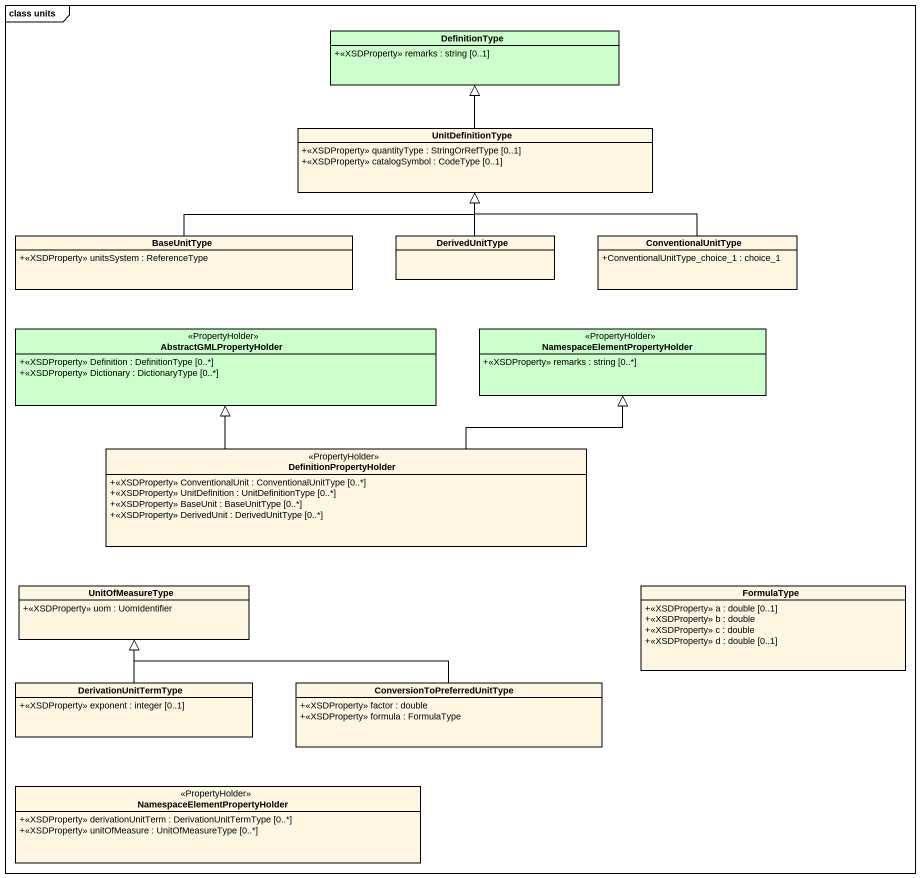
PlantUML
@startuml
mainframe class units
hide circle
hide empty members
skinparam classAttributeIconSize 0
class DefinitionType #CCFFCC {
  +<<XSDProperty>> remarks : string [0..1]
}
class UnitDefinitionType {
  +<<XSDProperty>> quantityType : StringOrRefType [0..1]
  +<<XSDProperty>> catalogSymbol : CodeType [0..1]
}
class BaseUnitType {
  +<<XSDProperty>> unitsSystem : ReferenceType
}
class DerivedUnitType
class ConventionalUnitType {
  +ConventionalUnitType_choice_1 : choice_1
}
class AbstractGMLPropertyHolder <<PropertyHolder>> #CCFFCC {
  +<<XSDProperty>> Definition : DefinitionType [0..*]
  +<<XSDProperty>> Dictionary : DictionaryType [0..*]
}
class "NamespaceElementPropertyHolder" as NamespaceElementPropertyHold <<PropertyHolder>> #CCFFCC {
  +<<XSDProperty>> remarks : string [0..*]
}
class DefinitionPropertyHolder <<PropertyHolder>> {
  +<<XSDProperty>> ConventionalUnit : ConventionalUnitType [0..*]
  +<<XSDProperty>> UnitDefinition : UnitDefinitionType [0..*]
  +<<XSDProperty>> BaseUnit : BaseUnitType [0..*]
  +<<XSDProperty>> DerivedUnit : DerivedUnitType [0..*]
}
class UnitOfMeasureType {
  +<<XSDProperty>> uom : UomIdentifier
}
class FormulaType {
  +<<XSDProperty>> a : double [0..1]
  +<<XSDProperty>> b : double
  +<<XSDProperty>> c : double
  +<<XSDProperty>> d : double [0..1]
}
class DerivationUnitTermType {
  +<<XSDProperty>> exponent : integer [0..1]
}
class "ConversionToPreferredUnitType" as ConversionToPreferredUnitTyp {
  +<<XSDProperty>> factor : double
  +<<XSDProperty>> formula : FormulaType
}
class "NamespaceElementPropertyHolder" as NamespaceElementPropertyHold_2 <<PropertyHolder>> {
  +<<XSDProperty>> derivationUnitTerm : DerivationUnitTermType [0..*]
  +<<XSDProperty>> unitOfMeasure : UnitOfMeasureType [0..*]
}
UnitDefinitionType -up-|> DefinitionType
BaseUnitType -right-|> UnitDefinitionType
DerivedUnitType -up-|> UnitDefinitionType
ConventionalUnitType -left-|> UnitDefinitionType
DefinitionPropertyHolder -up-|> AbstractGMLPropertyHolder
DefinitionPropertyHolder -right-|> NamespaceElementPropertyHold
DerivationUnitTermType -up-|> UnitOfMeasureType
ConversionToPreferredUnitTyp -left-|> UnitOfMeasureType
@enduml
